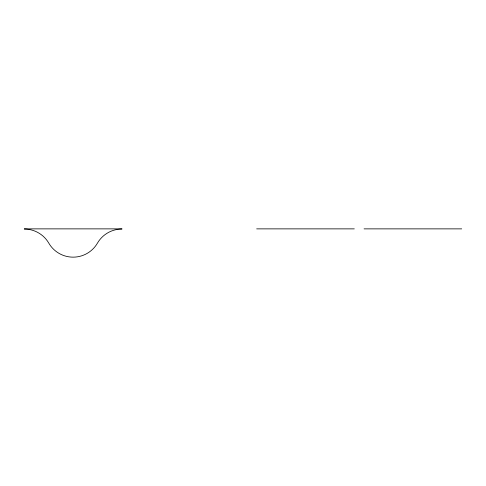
<?xml version="1.0" encoding="UTF-8"?>
<svg xmlns="http://www.w3.org/2000/svg" width="486" height="486" viewBox="0 0 486 486"><rect width="100%" height="100%" fill="white"/><g stroke="black" fill="none" stroke-linecap="round" stroke-linejoin="round"><path stroke-width="0.73" d="M24.3 228.87L121.931 228.87M256.669 228.87L354.3 228.87M364.069 228.87L461.7 228.87M24.3 229.034A28.316 28.316 0 0 1 48.715 243.006A28.121 28.121 0 0 0 97.522 243.006A28.316 28.316 0 0 1 121.931 229.034"/></g></svg>
